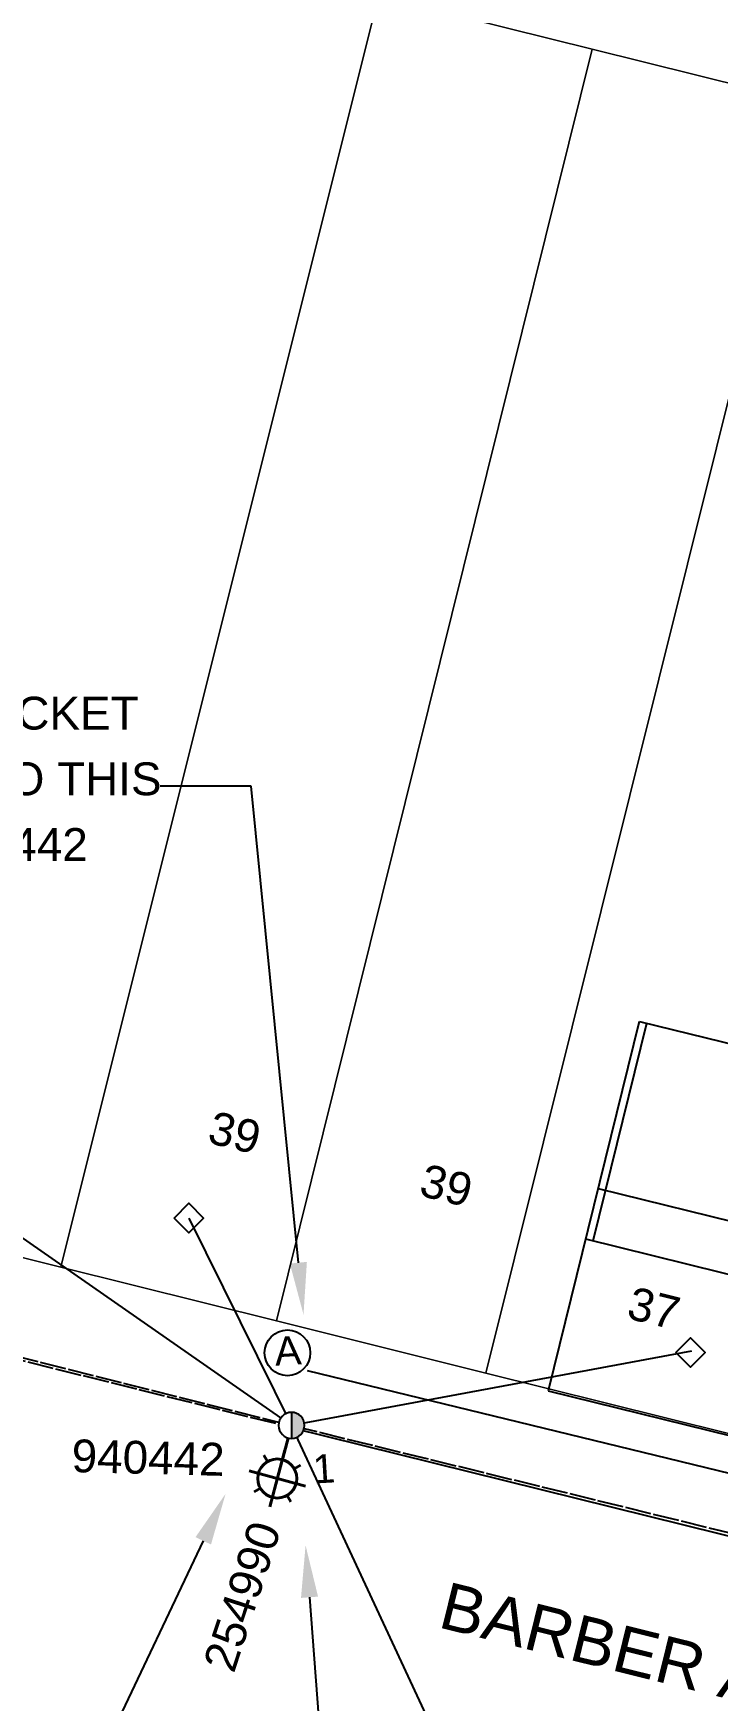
# Model space of a CAD drawing. Header units: metres. Extents: x 287062 to 288920, y 6261941 to 6263050.
# Drawn here: x 287829.7 to 287856, y 6262382 to 6262446 of the extents above; entities that cross this region are included whole.
import ezdxf
from ezdxf import colors
from ezdxf.entities.mleader import LeaderData, LeaderLine
from ezdxf.enums import TextEntityAlignment as Align
from ezdxf.math import Vec2, Vec3

# ---------------------------------------------------------------- set-up
doc = ezdxf.new("R2010")
doc.units = ezdxf.units.M
doc.linetypes.add('Cable Exist OH', pattern=[1, 1, 0])
doc.layers.get('0').update_dxf_attribs({"color": 6})
doc.layers.add('Cadastre Land Parcels_SP_EXT', color=9, linetype='Continuous', lineweight=5)
doc.layers.add('Cadastre Roads_SP_EXT', color=9, linetype='Continuous', lineweight=5)
for name, color, linetype in [('Equip_SP_SL_EXT', 7, 'Continuous'), ('Mains_HV_EXT', 7, 'Continuous'), ('Mains_HV_NEW_U97', 2, 'Continuous'), ('Mains_LV_EXT', 7, 'Continuous'), ('Notes', 7, 'Continuous'), ('Services_SP_EXT', 7, 'Continuous'), ('SupportsOH_SP_TR_HV_LV_SL_NEW', 2, 'Continuous')]:
    doc.layers.add(name, color=color, linetype=linetype)
doc.styles.add('iecARIAL', font='arial.ttf', dxfattribs={"height": 2})
doc.styles.add('POLE_LABEL', font='arial.ttf')
doc.styles.get("Standard").update_dxf_attribs({"font": 'arial.ttf'})
doc.linetypes.add('Cable Rem1', pattern='A,6.5,-0.001,["X",Standard,S=2.5,R=0,X=0,Y=-1.27],-0.001', length=6.502)
doc.linetypes.add('IE Trench HV', pattern='A,7,-0.2,["/",Standard,S=3,R=0,X=0.6,Y=-1.4],-2.5', length=9.7)

# ---------------------------------------------------------------- blocks, each defined once
blk = doc.blocks.new('SL_LANTERN_EXT')
at = {"lineweight": 40}
for p, q in [((0, 1.97), (0, 6.47)), ((-1.46, 5.68), (-1.06, 5.28)), ((1.46, 5.68), (1.06, 5.28)), ((-2.25, 4.22), (2.25, 4.22)), ((-1.46, 2.76), (-1.06, 3.16)), ((0, 0), (0, 2.72)), ((1.46, 2.76), (1.06, 3.16))]:
    blk.add_line(p, q, dxfattribs=at)
blk.add_circle((0, 4.22), 1.5, dxfattribs=at)
at = {"style": 'iecARIAL', "flags": 8}
blk.add_attdef('ASSET_NUM', (1.5, 1.5), '', height=2.5, dxfattribs=at)
for tag, p, height, flags in [('CONSTRUCTED_VOLTAGE', (0.98, -0.65), 0.2, 9), ('CONTROL_TYPE', (0.98, -0.85), 0.2, 9), ('LANTERN_PURPOSE', (0.98, -1.05), 0.2, 9), ('LANTERN_TYPE', (0.98, -1.25), 0.2, 9), ('NO_PHASES', (0.98, -1.45), 0.2, 9), ('LNUMBER', (2.18, -3.25), 2.5, 8), ('OPERATING_VOLTAGE', (0.98, -1.65), 0.2, 9), ('ORIENTATION', (0.98, -1.85), 0.2, 9), ('OWNED_BY', (0.98, -2.05), 0.2, 9), ('STATE', (0.98, -2.25), 0.2, 9), ('USAGE', (0.98, -2.45), 0.2, 9), ('CEXIST', (0.98, -2.65), 0.2, 9), ('CNEW', (0.98, -2.85), 0.2, 9), ('CNUMBER', (0.98, -3.05), 0.2, 9), ('CREMOVE', (0.98, -3.25), 0.2, 9), ('CREPLACE', (0.98, -3.45), 0.2, 9), ('LKINGHEIGHT', (0.98, -3.65), 0.2, 9), ('LBRACKET', (0.98, -3.85), 0.2, 9), ('LBRACKETVOCAB', (0.98, -4.05), 0.2, 9), ('LCATEGORY', (0.98, -4.25), 0.2, 9), ('LCHARGE1', (0.98, -4.45), 0.2, 9), ('LCHARGE1PERCENT', (0.98, -4.65), 0.2, 9), ('LCHARGE2', (0.98, -4.85), 0.2, 9), ('LCHARGE2PERCENT', (0.98, -5.05), 0.2, 9), ('LCHARGE3', (0.98, -5.25), 0.2, 9), ('LCHARGE3PERCENT', (0.98, -5.45), 0.2, 9), ('LEXIST', (0.98, -5.65), 0.2, 9), ('LLAMP', (0.98, -5.85), 0.2, 9), ('LLAMPVOCAB', (0.98, -6.05), 0.2, 9), ('LMAST', (0.98, -6.25), 0.2, 9), ('LMASTVOCAB', (0.98, -6.45), 0.2, 9), ('LNEW', (0.98, -6.65), 0.2, 9), ('LANTNUMBER', (0.98, -6.85), 0.2, 9), ('LOUTREACH', (0.98, -7.25), 0.2, 9), ('LOUTREACHVOCAB', (0.98, -7.45), 0.2, 9), ('LRATECODE', (0.98, -7.65), 0.2, 9), ('LREMOVE', (0.98, -7.85), 0.2, 9), ('LREPLACE', (0.98, -8.05), 0.2, 9), ('LTYPE', (0.98, -8.25), 0.2, 9), ('LTYPEVOCAB', (0.98, -8.45), 0.2, 9), ('LEGEND', (0.98, -8.65), 0.2, 9), ('LOCATION', (0.98, -8.85), 0.2, 9), ('NOTES', (0.98, -9.05), 0.2, 9), ('STREETNAME', (0.98, -9.25), 0.2, 9), ('SUBURB', (0.98, -9.45), 0.2, 1)]:
    blk.add_attdef(tag, p, '', height=height, dxfattribs=dict(flags=flags))
blk = doc.blocks.new('CCP_EXT')
at = {"flags": 9}
for tag, p in [('OWNED_BY', (0, -1)), ('USAGE', (0, -1.2)), ('STATE', (0, -1.8)), ('LEGEND', (0, -1.4)), ('LIFE_SUPPORT', (0, -1.6)), ('NOTES', (0, -2))]:
    blk.add_attdef(tag, text='', height=0.2, dxfattribs=at).set_placement(p, align=Align.MIDDLE_LEFT)
blk.add_wipeout([(0, 0.566), (0.566, 0), (0, -0.566), (-0.566, 0)])
blk.add_lwpolyline([(-0.566, 0), (0, 0.566), (0.566, 0), (0, -0.566), (-0.566, 0)])
at = {"flags": 1}
blk.add_attdef('Z', (0, 0), '', height=0.2, dxfattribs=at)
at = {"flags": 9}
for tag, p in [('CCP_TYPE', (0, 0)), ('OPERATING_VOLTAGE', (0, -0.6)), ('CONSTRUCTED_VOLTAGE', (0, -0.2)), ('NO_PHASES', (0, -0.4)), ('ORIENTATION', (0, -0.8))]:
    blk.add_attdef(tag, text='', height=0.2, dxfattribs=at).set_placement(p, align=Align.MIDDLE_LEFT)
blk = doc.blocks.new('POLE_REPLACE_NEW')
for tag, height, flags, p in [('ASSET_NUM', 2.5, 8, (2, 2)), ('cHV', 0.2, 9, (1.5, -1.8)), ('LBRACKET', 0.2, 9, (1.5, -2)), ('LExisting', 0.2, 9, (1.5, -2.2)), ('LANTNUMBER', 0.2, 9, (1.5, -2.4)), ('LOther', 0.2, 9, (1.5, -2.6)), ('cLinedev', 0.2, 9, (1.5, -3.2)), ('LRemove', 0.2, 9, (1.5, -2.8)), ('LEGEND', 0.2, 9, (1.5, -3)), ('pExisting', 0.2, 9, (1.5, -3.4)), ('PFNUMBER', 0.2, 9, (1.5, -3.6)), ('NEWPFNUMBER', 0.2, 9, (1.5, -3.8)), ('pNumber', 2, 8, (1.5, -4.4)), ('pFooting', 0.2, 9, (1.5, -4)), ('pNew', 0.2, 9, (1.5, -4.2)), ('pRelocate', 0.2, 9, (1.5, -4.6)), ('pRemove', 0.2, 9, (1.5, -4.8)), ('pReplace', 0.2, 9, (1.5, -5)), ('pStay', 0.2, 9, (1.5, -5.2)), ('cspan', 0.2, 9, (1.5, -5.6)), ('SUBURB', 0.2, 9, (1.5, -5.8)), ('STREETNAME', 0.2, 9, (1.5, -6)), ('pType', 0.2, 9, (1.5, -5.4)), ('LOCATION', 0.2, 9, (1.5, -6.2)), ('NOTES', 0.2, 9, (1.5, -6.4)), ('OPERATED_BY', 0.2, 9, (1.5, -6.6)), ('Z', 0.2, 1, (1.5, -7)), ('MAINTAINED_BY', 0.2, 9, (1.5, -6.8))]:
    blk.add_attdef(tag, text='', height=height, dxfattribs=dict(flags=flags)).set_placement(p, align=Align.MIDDLE_LEFT)
blk.add_wipeout([(0, 1), (-0.13, 0.99), (-0.25, 0.97), (-0.37, 0.93), (-0.48, 0.88), (-0.59, 0.81), (-0.68, 0.73), (-0.77, 0.64), (-0.84, 0.54), (-0.9, 0.43), (-0.95, 0.31), (-0.98, 0.19), (-1, 0.06), (-1, -0.06), (-0.98, -0.19), (-0.95, -0.31), (-0.9, -0.43), (-0.84, -0.54), (-0.77, -0.64), (-0.68, -0.73), (-0.59, -0.81), (-0.48, -0.88), (-0.37, -0.93), (-0.25, -0.97), (-0.13, -0.99), (0, -1), (0.13, -0.99), (0.25, -0.97), (0.37, -0.93), (0.48, -0.88), (0.59, -0.81), (0.68, -0.73), (0.77, -0.64), (0.84, -0.54), (0.9, -0.43), (0.95, -0.31), (0.98, -0.19), (1, -0.06), (1, 0.06), (0.98, 0.19), (0.95, 0.31), (0.9, 0.43), (0.84, 0.54), (0.77, 0.64), (0.68, 0.73), (0.59, 0.81), (0.48, 0.88), (0.37, 0.93), (0.25, 0.97), (0.13, 0.99)])
h = blk.add_hatch(color=256)
edge = h.paths.add_edge_path()
edge.add_arc((0, 0), 1, 270, 450)
edge.add_line((0, 1), (0, -1))
blk.add_lwpolyline([(0, 1), (0, -1)])
at = {"lineweight": -3}
blk.add_arc((0, 0), 1, 90, 270, dxfattribs=at)
blk.add_arc((0, 0), 1, 270, 90)
at = {"style": 'POLE_LABEL', "flags": 9}
blk.add_attdef('STRUCTURE_PLANT_NUMBER', text='', height=0.2, dxfattribs=at).set_placement((1.5, 0.24), align=Align.MIDDLE_LEFT)
at = {"flags": 9}
for tag, p in [('STREET_CODE', (1.5, 0)), ('OWNED_BY', (1.5, -0.2)), ('SPECIAL_USE', (1.5, -0.6)), ('STATE', (1.5, -0.8)), ('cLV', (1.5, -1.2)), ('PARENT', (1.5, -0.4)), ('USAGE', (1.5, -1)), ('hDepth', (1.5, -1.4)), ('hDia', (1.5, -1.6))]:
    blk.add_attdef(tag, text='', height=0.2, dxfattribs=at).set_placement(p, align=Align.MIDDLE_LEFT)
blk = doc.blocks.new('Site Layout')
at = {"layer": 'Notes'}
for p, q in [((287852.948, 6262408.038), (287849.456, 6262393.862)), ((287851.182, 6262399.616), (287853.24, 6262407.967)), ((287852.957, 6262408.038), (287859.746, 6262406.366)), ((287851.37, 6262401.63), (287857.972, 6262400.003)), ((287850.891, 6262399.688), (287857.494, 6262398.061)), ((287849.456, 6262393.862), (287858, 6262391.757))]:
    blk.add_line(p, q, dxfattribs=at)

msp = doc.modelspace()

# ---------------------------------------------------------------- linework, layer by layer
at = {"layer": 'Cadastre Land Parcels_SP_EXT', "linetype": 'Continuous'}
for points in [[(287871.019, 6262490.604), (287854.756, 6262494.654), (287842.939, 6262447.4), (287851.147, 6262445.355), (287859.23, 6262443.342), (287871.019, 6262490.604)], [(287851.147, 6262445.355), (287842.939, 6262447.4), (287830.738, 6262398.613), (287839.024, 6262396.547), (287851.147, 6262445.355)], [(287859.23, 6262443.342), (287851.147, 6262445.355), (287839.024, 6262396.547), (287847.058, 6262394.545), (287859.23, 6262443.342)], [(287875.505, 6262439.286), (287859.23, 6262443.342), (287847.058, 6262394.545), (287863.325, 6262390.491), (287875.505, 6262439.286)]]:
    msp.add_lwpolyline(points, close=True, dxfattribs=at)
msp.add_lwpolyline([(287817.262, 6262413.828), (287814.471, 6262402.666), (287830.738, 6262398.613), (287842.939, 6262447.4), (287826.671, 6262451.457), (287818.964, 6262420.637)], dxfattribs=at)
at = {"layer": 'Mains_HV_EXT'}
msp.add_line((287839.576, 6262392.455), (287840.056, 6262392.336), dxfattribs=at)
at = {"layer": 'Mains_HV_EXT', "linetype": 'Cable Rem1'}
msp.add_line((287839.576, 6262392.455), (287885.062, 6262381.172), dxfattribs=at)
at = {"layer": 'Mains_LV_EXT', "linetype": 'Cable Exist OH'}
msp.add_lwpolyline([(287839.597, 6262392.535), (287885.108, 6262381.383)], dxfattribs=at)
at = {"layer": 'Notes'}
msp.add_circle((287839.44, 6262395.319), 0.877, dxfattribs=at)
at = {"layer": 'Services_SP_EXT'}
msp.add_lwpolyline([(287846.404, 6262377.905), (287839.597, 6262392.535)], dxfattribs=at)

# ---------------------------------------------------------------- block references
at = {"layer": 'Equip_SP_SL_EXT', "xscale": 0.5, "yscale": 0.5, "zscale": 0.5, "rotation": 164.999984727625}
msp.add_blockref('SL_LANTERN_EXT', (287839.597, 6262392.535), dxfattribs=at)

# ---------------------------------------------------------------- texts
at = {"layer": 'Cadastre Land Parcels_SP_EXT'}
for s, rotation, p in [('39', 346.19873, (287836.317, 6262403.394)), ('39', 346.19803, (287844.444, 6262401.368)), ('37', 346.17563, (287852.415, 6262396.657))]:
    msp.add_text(s, height=1.26, rotation=rotation, dxfattribs=at).set_placement(p)
at = {"layer": 'Cadastre Roads_SP_EXT', "color": 7}
msp.add_text('BARBER AVE', height=1.8, rotation=346.11722, dxfattribs=at).set_placement((287845.174, 6262384.799))
at = {"layer": 'Equip_SP_SL_EXT'}
msp.add_text('254990', height=1.26, rotation=71.82568, dxfattribs=at).set_placement((287837.379, 6262382.987))
at = {"layer": 'Notes', "color": 7, "oblique": 0}
for s, p in [('A', (287838.976, 6262394.824)), ('1', (287840.447, 6262390.302))]:
    msp.add_text(s, height=1.1, rotation=3.35275, dxfattribs=at).set_placement(p)
at = {"layer": 'Notes', "color": 7, "lineweight": -3, "insert": (287802.428, 6262420.499), "char_height": 1.26, "width": 33.46188, "attachment_point": 1, "line_spacing_factor": 1.2}
msp.add_mtext('EXISTING LUMINAIRE AND BRACKET\\PARE TO BE INSTALLED BACK TO THIS\\PNEW REPLACEMENT POLE 940442', dxfattribs=at)
at = {"layer": 'SupportsOH_SP_TR_HV_LV_SL_NEW'}
msp.add_text('940442', height=1.26, rotation=358.55367, dxfattribs=at).set_placement((287831.139, 6262390.743))

# ---------------------------------------------------------------- leaders
at = {"layer": 'Notes', "lineweight": 0}
ml = msp.add_multileader_mtext('Standard', dxfattribs=at)
ml.set_content('')
ml.set_leader_properties()
ml.build(insert=Vec2(0, 0))
ml.multileader.update_dxf_attribs({"arrow_head_size": 2})
ctx = ml.context
ctx.base_point, ctx.char_height, ctx.arrow_head_size, ctx.landing_gap_size, ctx.plane_origin = Vec3(287821.945, 6262366.774), 2, 2, 1, Vec3(287850.629, 6262358.821)
notes = []
notes.append((ctx, [(0, (1, 1, 0), (287826.064, 6262366.774), (-1, 0), 4.119, [(0, [(287837.065, 6262389.911)], 0, [])])]))
ctx.mtext, ml.multileader.dxf.content_type = None, 0
ml = msp.add_multileader_mtext('Standard', dxfattribs=at)
ml.set_content('')
ml.set_leader_properties()
ml.build(insert=Vec2(0, 0))
ml.multileader.update_dxf_attribs({"arrow_head_size": 2})
ctx = ml.context
ctx.base_point, ctx.char_height, ctx.arrow_head_size, ctx.landing_gap_size, ctx.plane_origin = Vec3(287844.396, 6262361.757), 2, 2, 1, Vec3(287876.684, 6262353.973)
notes.append((ctx, [(1, (1, 1, 0), (287842.127, 6262361.757), (1, 0), 2.269, [(0, [(287840.136, 6262387.932)], 0, [])])]))
ctx.mtext, ml.multileader.dxf.content_type = None, 0
for ctx, leaders in notes:
    for number, flags, end, landing, length, lines in leaders:
        leader = LeaderData()
        leader.index, (leader.has_last_leader_line, leader.has_dogleg_vector, leader.attachment_direction) = number, flags
        leader.last_leader_point, leader.dogleg_vector, leader.dogleg_length = Vec3(end), Vec3(landing), length
        for number, points, colour, breaks in lines:
            line = LeaderLine()
            line.index, line.vertices, line.color, line.breaks = number, Vec3.list(points), colors.encode_raw_color(colour), breaks
            leader.lines.append(line)
        ctx.leaders.append(leader)

# ---------------------------------------------------------------- next in the draw order: block references
at = {"layer": 'Services_SP_EXT'}
for p in [(287835.653, 6262400.493), (287854.917, 6262395.331)]:
    msp.add_blockref('CCP_EXT', p, dxfattribs=at)

# ---------------------------------------------------------------- next in the draw order: linework, layer by layer
at = {"layer": 'Cadastre Roads_SP_EXT', "linetype": 'Continuous'}
msp.add_lwpolyline([(287989.759, 6262359.023), (287973.78, 6262362.984), (287957.801, 6262366.945), (287938.28, 6262371.811), (287918.523, 6262376.735), (287899.233, 6262381.543), (287879.591, 6262386.438), (287875.902, 6262387.357), (287863.325, 6262390.491), (287847.058, 6262394.545), (287839.024, 6262396.547), (287830.738, 6262398.613), (287814.471, 6262402.666), (287798.205, 6262406.72), (287749.405, 6262418.881), (287749.405, 6262418.881)], dxfattribs=at)
at = {"layer": 'Mains_HV_EXT', "linetype": 'Cable Exist OH'}
msp.add_lwpolyline([(287840.056, 6262392.336), (287751.374, 6262414.335)], dxfattribs=at)
at = {"layer": 'Mains_HV_NEW_U97', "linetype": 'IE Trench HV'}
msp.add_line((287840.195, 6262394.647), (287885.728, 6262383.574), dxfattribs=at)
at = {"layer": 'Mains_LV_EXT', "linetype": 'Cable Exist OH'}
msp.add_lwpolyline([(287793.675, 6262404.076), (287839.597, 6262392.535)], dxfattribs=at)
at = {"layer": 'Services_SP_EXT'}
for points in [[(287823.579, 6262403.667), (287839.597, 6262392.535)], [(287835.653, 6262400.493), (287839.597, 6262392.535)]]:
    msp.add_lwpolyline(points, dxfattribs=at)
at = {"layer": 'Services_SP_EXT', "linetype": 'Cable Rem1'}
msp.add_lwpolyline([(287854.963, 6262395.385), (287839.597, 6262392.535)], dxfattribs=at)

# ---------------------------------------------------------------- next in the draw order: block references
at = {"layer": 'Mains_HV_NEW_U97'}
msp.add_blockref('Site Layout', (0, 0), dxfattribs=at)

# ---------------------------------------------------------------- next in the draw order: leaders
at = {"layer": 'Notes', "lineweight": 0}
ml = msp.add_multileader_mtext('Standard', dxfattribs=at)
ml.set_content('')
ml.set_leader_properties()
ml.build(insert=Vec2(0, 0))
ml.multileader.update_dxf_attribs({"arrow_head_size": 2})
ctx = ml.context
ctx.base_point, ctx.char_height, ctx.arrow_head_size, ctx.landing_gap_size, ctx.plane_origin = Vec3(287834.548, 6262417.07), 2, 2, 1, Vec3(287862.608, 6262409.118)
notes = []
notes.append((ctx, [(0, (1, 1, 0), (287838.043, 6262417.07), (-1, 0), 3.495, [(0, [(287840.057, 6262396.787)], 0, [])])]))
ctx.mtext, ml.multileader.dxf.content_type = None, 0
for ctx, leaders in notes:
    for number, flags, end, landing, length, lines in leaders:
        leader = LeaderData()
        leader.index, (leader.has_last_leader_line, leader.has_dogleg_vector, leader.attachment_direction) = number, flags
        leader.last_leader_point, leader.dogleg_vector, leader.dogleg_length = Vec3(end), Vec3(landing), length
        for number, points, colour, breaks in lines:
            line = LeaderLine()
            line.index, line.vertices, line.color, line.breaks = number, Vec3.list(points), colors.encode_raw_color(colour), breaks
            leader.lines.append(line)
        ctx.leaders.append(leader)

# ---------------------------------------------------------------- next in the draw order: block references
at = {"layer": 'SupportsOH_SP_TR_HV_LV_SL_NEW', "xscale": 0.5, "yscale": 0.5, "zscale": 0.5}
msp.add_blockref('POLE_REPLACE_NEW', (287839.597, 6262392.535), dxfattribs=at)

doc.saveas('drawing.dxf')
